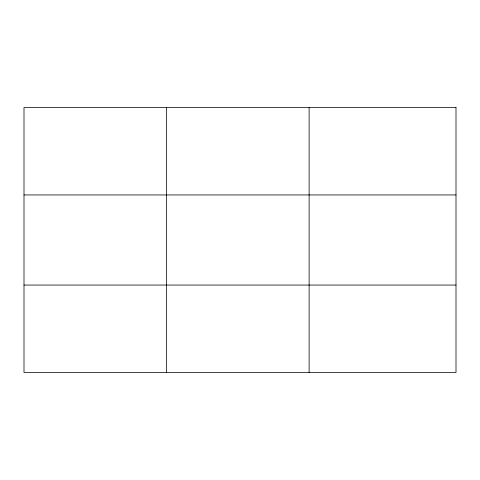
<?xml version="1.0" encoding="UTF-8"?>
<svg xmlns="http://www.w3.org/2000/svg" width="480" height="480" viewBox="0 0 480 480"><rect width="100%" height="100%" fill="white"/><g stroke="black" fill="none" stroke-linecap="round" stroke-linejoin="round"><path stroke-width="0.72" d="M166.56 372.504L166.56 107.496M309.12 372.504L309.12 107.496M24 194.946L456 194.946M24 285.054L456 285.054M456 107.496L24 107.496L24 372.504L456 372.504L456 107.496"/></g></svg>
